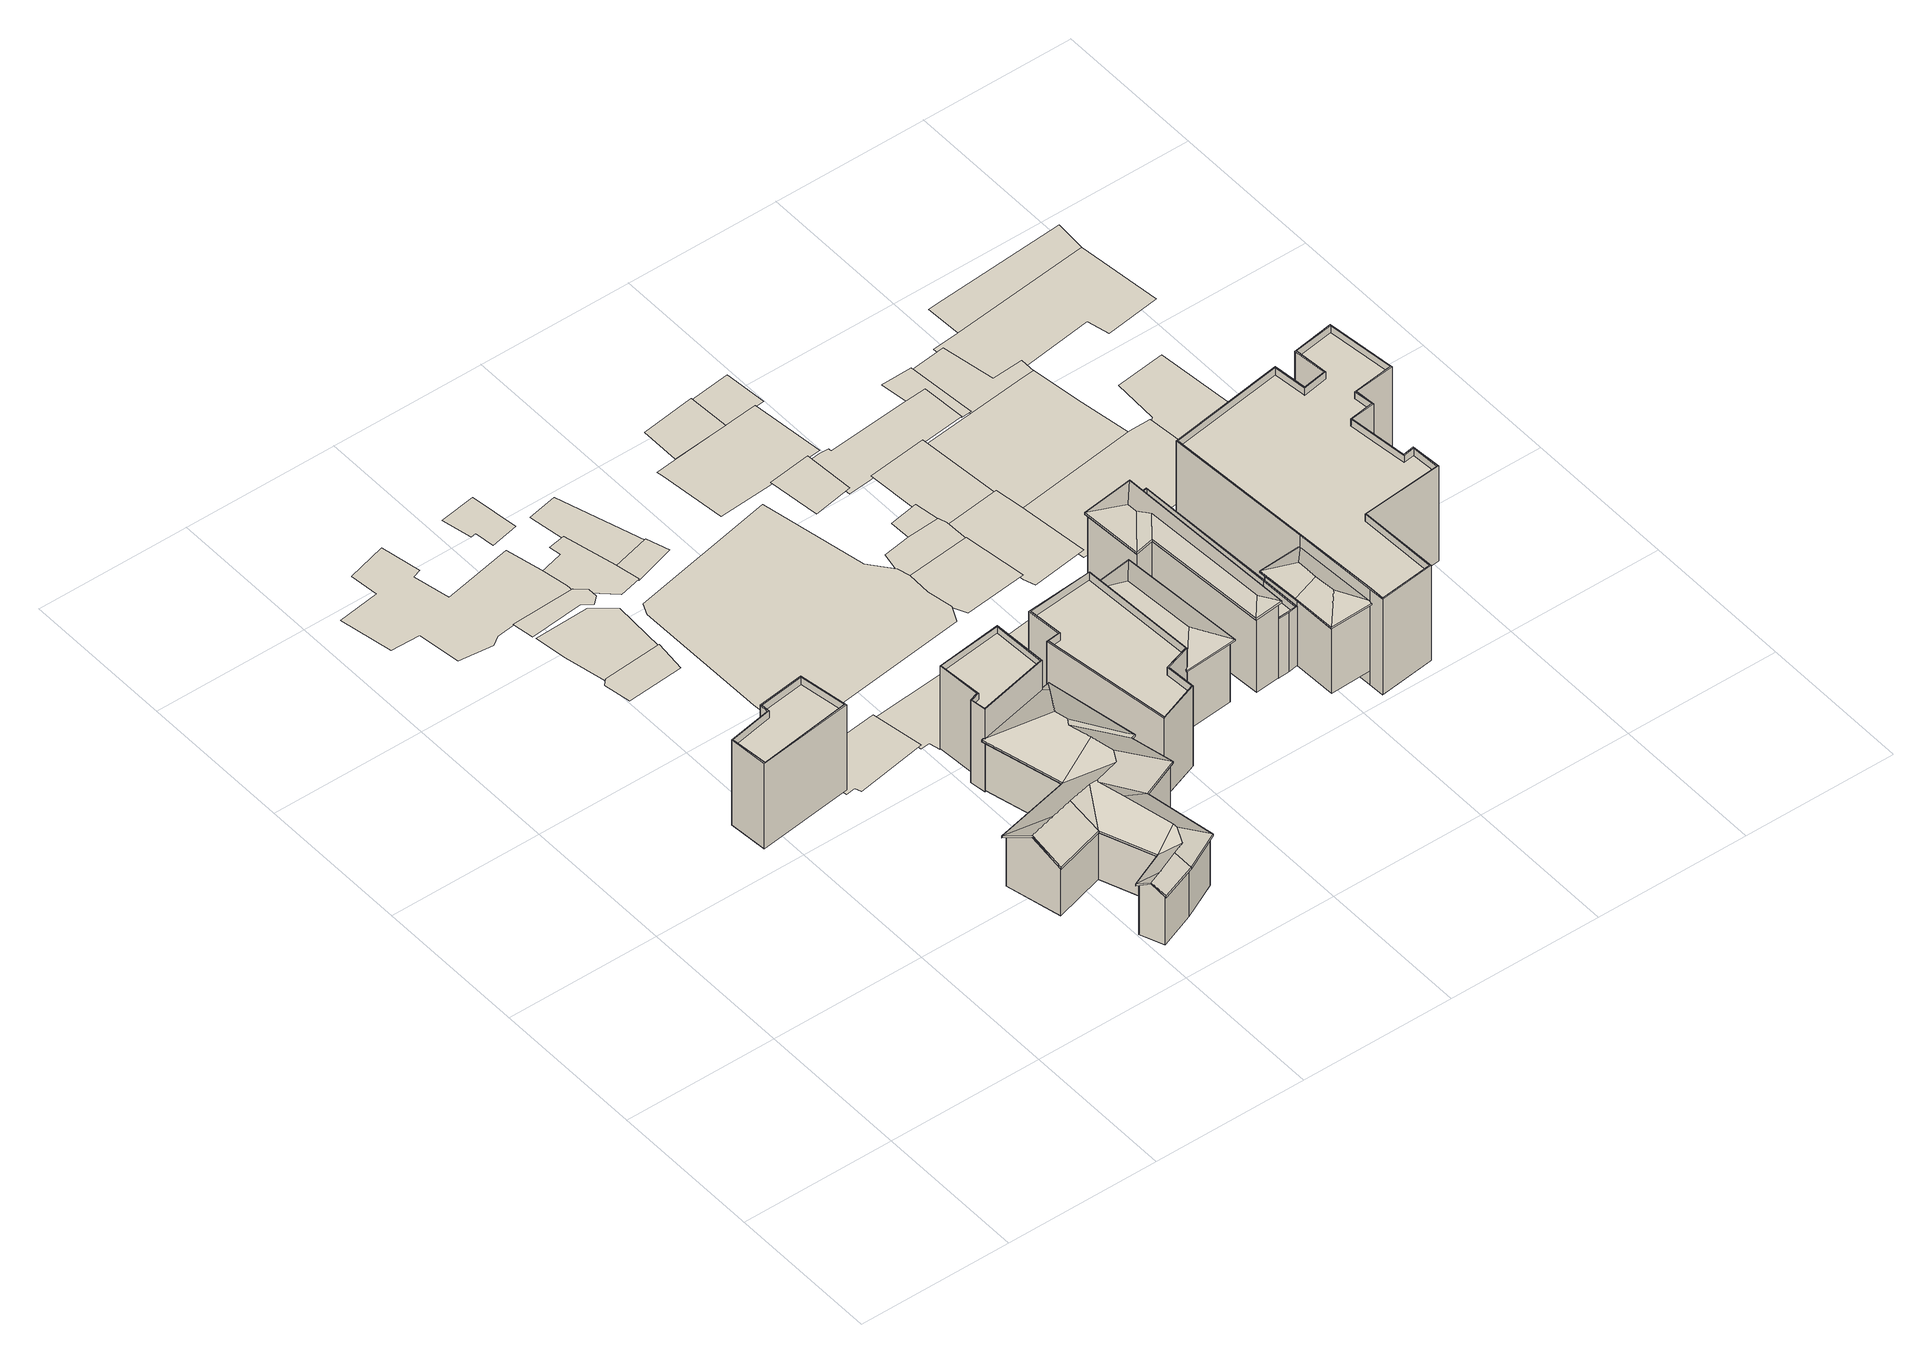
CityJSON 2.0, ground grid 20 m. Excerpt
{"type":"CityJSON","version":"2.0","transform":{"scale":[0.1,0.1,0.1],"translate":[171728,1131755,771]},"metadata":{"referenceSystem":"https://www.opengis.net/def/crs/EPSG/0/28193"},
"CityObjects":{
"building1":{"type":"Building","attributes":{"height":{"value":"10.257","sources":[{"name":"inferred","type":"automatic","notes":"inferred from the number of floors and default height of a single floor"}]},"numberOfFloors":{"value":3,"sources":[{"name":"Amiran Atlas, sheet 12, map 4.3","type":"Secondary cartographic source"}],"paradata":{"author":"Beatrice Vaienti","date":"29-05-2023","comments":"In the atlas the value is \"1-3\", we have chosen a random value between 1 and 3 assigning a higher probability to 1 and 2 floors, respectively p=[0.35,0.35,0.3] for 1, 2, 3 floors","version":0}},"roof":{"type":{"value":"flat","paradata":{"author":"Beatrice Vaienti","date":"29-05-2023","version":0}},"parameters":{"baseFloorThickness":{"value":"0.328"},"railingHeight":{"value":"0.963"},"railingWidth":{"value":"0.132"}}},"floorHeight":{"value":"3.419","sources":[{"name":"random","type":"automatic","notes":"Random value picked in the default range: [2.8, 3.5]"}]},"updatedGeometry":true,"terrainDifference":{"value":"0.9642332483145875"}},"geometry":[{"type":"MultiSurface","lod":"2","boundaries":[[[0,1,2,3]],[[4,5,1,0]],[[6,7,3,2]],[[5,8,9,6,2,1]],[[10,8,5,4]],[[9,11,7,6]],[[8,10,11,9]],[[0,3,7,11,10,4],[12,13,14,15,16,17]],[[17,18,19,16]],[[19,20,15,16]],[[20,21,14,15]],[[21,22,13,14]],[[13,22,23,12]],[[18,17,12,23]],[[23,22,21,20,19,18]]]}]},
"building2":{"type":"Building","attributes":{"numberOfFloors":{"value":1,"sources":[{"name":"Amiran Atlas, sheet 12, map 4.3","type":"Secondary cartographic source"}],"paradata":{"author":"Beatrice Vaienti","date":"29-05-2023","comments":"In the atlas the value is \"1-3\", we have chosen a random value between 1 and 3 assigning a higher probability to 1 and 2 floors, respectively p=[0.35,0.35,0.3] for 1, 2, 3 floors","version":0}},"roof":{"type":{"value":"domed","paradata":{"author":"Beatrice Vaienti","date":"29-05-2023","version":0}}},"updatedGeometry":true,"terrainDifference":{"value":"1.258673470831127"}},"geometry":[{"type":"MultiSurface","lod":"0","boundaries":[[[24,25,26,27,28,29,30,31,32,33,34,35,36,37,38,39,40]]]}]},
"building3":{"type":"Building","attributes":{"numberOfFloors":{"value":1,"sources":[{"name":"Amiran Atlas, sheet 12, map 4.3","type":"Secondary cartographic source"}],"paradata":{"author":"Beatrice Vaienti","date":"29-05-2023","comments":"In the atlas the value is \"1-3\", we have chosen a random value between 1 and 3 assigning a higher probability to 1 and 2 floors, respectively p=[0.35,0.35,0.3] for 1, 2, 3 floors","version":0}},"roof":{"type":{"value":"flat","paradata":{"author":"Beatrice Vaienti","date":"29-05-2023","version":0}}},"updatedGeometry":true,"terrainDifference":{"value":"0.6274062937833369"}},"geometry":[{"type":"MultiSurface","lod":"0","boundaries":[[[41,42,43,44,45]]]}]},
"building4":{"type":"Building","attributes":{"numberOfFloors":{"value":3,"sources":[{"name":"Amiran Atlas, sheet 12, map 4.3","type":"Secondary cartographic source"}],"paradata":{"author":"Beatrice Vaienti","date":"29-05-2023","comments":"In the atlas the value is \"1-3\", we have chosen a random value between 1 and 3 assigning a higher probability to 1 and 2 floors, respectively p=[0.35,0.35,0.3] for 1, 2, 3 floors","version":0}},"roof":{"type":{"value":"flat","paradata":{"author":"Beatrice Vaienti","date":"29-05-2023","version":0}}},"updatedGeometry":true,"terrainDifference":{"value":"0.768717443268164"}},"geometry":[{"type":"MultiSurface","lod":"0","boundaries":[[[46,47,48,49,50,51]]]}]},
"building5":{"type":"Building","attributes":{"numberOfFloors":{"value":3,"sources":[{"name":"Amiran Atlas, sheet 12, map 4.3","type":"Secondary cartographic source"}],"paradata":{"author":"Beatrice Vaienti","date":"29-05-2023","comments":"In the atlas the value is \"1-3\", we have chosen a random value between 1 and 3 assigning a higher probability to 1 and 2 floors, respectively p=[0.35,0.35,0.3] for 1, 2, 3 floors","version":0}},"roof":{"type":{"value":"hip","paradata":{"author":"Beatrice Vaienti","date":"29-05-2023","comments":"In the Atlas the value is reported is 'gabled (tiles)', however it is not clear whether it refers to a hip or a gable roof. Therefore we assigned a random value between the two.","version":0}}},"updatedGeometry":true,"terrainDifference":{"value":"0.8598210283381632"}},"geometry":[{"type":"MultiSurface","lod":"0","boundaries":[[[52,53,54,55,56,57]]]}]},
"building6":{"type":"Building","attributes":{"numberOfFloors":{"value":3,"sources":[{"name":"Amiran Atlas, sheet 12, map 4.3","type":"Secondary cartographic source"}],"paradata":{"author":"Beatrice Vaienti","date":"29-05-2023","comments":"In the atlas the value is \"1-3\", we have chosen a random value between 1 and 3 assigning a higher probability to 1 and 2 floors, respectively p=[0.35,0.35,0.3] for 1, 2, 3 floors","version":0}},"roof":{"type":{"value":"domed","paradata":{"author":"Beatrice Vaienti","date":"29-05-2023","version":0}}},"updatedGeometry":true,"terrainDifference":{"value":"0.6006998080048943"}},"geometry":[{"type":"MultiSurface","lod":"0","boundaries":[[[58,59,60,61,62,63,64]]]}]},
"building7":{"type":"Building","attributes":{"height":{"value":"5.768","sources":[{"name":"inferred","type":"automatic","notes":"inferred from the number of floors and default height of a single floor"}]},"numberOfFloors":{"value":2,"sources":[{"name":"Amiran Atlas, sheet 12, map 4.3","type":"Secondary cartographic source"}],"paradata":{"author":"Beatrice Vaienti","date":"29-05-2023","comments":"In the atlas the value is \"1-3\", we have chosen a random value between 1 and 3 assigning a higher probability to 1 and 2 floors, respectively p=[0.35,0.35,0.3] for 1, 2, 3 floors","version":0}},"roof":{"type":{"value":"gable","paradata":{"author":"Beatrice Vaienti","date":"29-05-2023","comments":"In the Atlas the value is reported is 'gabled (tiles)', however it is not clear whether it refers to a hip or a gable roof. Therefore we assigned a random value between the two.","version":0}},"parameters":{"slope":{"value":"0.597"},"upperFloorThickness":{"value":"0.243"},"eavesOverhang":{"value":"0.277"}}},"floorHeight":{"value":"2.884","sources":[{"name":"random","type":"automatic","notes":"Random value picked in the default range: [2.8, 3.5]"}]},"updatedGeometry":true,"terrainDifference":{"value":"1.6123948135031387"}},"geometry":[{"type":"MultiSurface","lod":"2","boundaries":[[[65,66,67,68]],[[68,67,69,70]],[[71,72,66,65]],[[70,73,74,75,76,77,78,79,80,81,82,83,84,71,65,68]],[[85,67,66,86]],[[70,69,87,88,73]],[[69,67,85,89]],[[84,90,72,71]],[[72,91,86,66]],[[83,92,93,90,84]],[[82,94,92,83]],[[81,95,96,94,82]],[[80,97,95,81]],[[79,98,99,97,80]],[[78,100,101,98,79]],[[77,102,103,100,78]],[[76,104,102,77]],[[75,105,106,104,76]],[[74,107,105,75]],[[73,88,107,74]],[[86,108,109,85]],[[87,89,110,88]],[[87,69,89]],[[85,109,111,89]],[[72,90,93,112,113,91]],[[91,114,108,86]],[[92,94,115,116]],[[94,96,117,115]],[[95,117,96]],[[95,97,118,117]],[[99,98,101,119,120,121]],[[101,100,119]],[[100,103,122,119]],[[102,122,103]],[[104,123,122,102]],[[124,106,105,107,125,126]],[[88,110,125,107]],[[108,127,128,129,109]],[[89,111,130,110]],[[131,111,109,129,132,133]],[[113,134,114,91]],[[93,92,116,112]],[[112,116,135,136,134,113]],[[137,127,108,114,138]],[[115,139,135,116]],[[117,140,139,115]],[[99,121,118,97]],[[118,141,140,117]],[[121,118,141,142,143,120]],[[119,144,143,120]],[[122,145,144,119]],[[124,123,104,106]],[[123,146,145,122]],[[125,147,148,126]],[[124,126,148,149,146,123]],[[110,130,147,125]],[[129,128,140,132]],[[139,140,128,127,137,150]],[[151,152,130,111,153]],[[132,140,141,154,155,156,133]],[[156,144,145,151,153,131,133]],[[153,111,131]],[[134,136,157,150,137,138,114]],[[136,135,157]],[[135,139,150,157]],[[141,142,154]],[[142,143,144,155,154]],[[158,159,145,146,160]],[[147,158,160,149,148]],[[160,146,149]],[[152,159,158,147,130]],[[152,151,145,159]],[[155,144,156]]]}]},
"building8":{"type":"Building","attributes":{"numberOfFloors":{"value":2,"sources":[{"name":"Amiran Atlas, sheet 12, map 4.3","type":"Secondary cartographic source"}],"paradata":{"author":"Beatrice Vaienti","date":"29-05-2023","comments":"In the atlas the value is \"1-3\", we have chosen a random value between 1 and 3 assigning a higher probability to 1 and 2 floors, respectively p=[0.35,0.35,0.3] for 1, 2, 3 floors","version":0}},"roof":{"type":{"value":"flat","paradata":{"author":"Beatrice Vaienti","date":"29-05-2023","version":0}}},"updatedGeometry":true,"terrainDifference":{"value":"0.4399063799388241"}},"geometry":[{"type":"MultiSurface","lod":"0","boundaries":[[[161,162,163,164,165,166]]]}]},
"building9":{"type":"Building","attributes":{"numberOfFloors":{"value":3,"sources":[{"name":"Amiran Atlas, sheet 12, map 4.3","type":"Secondary cartographic source"}],"paradata":{"author":"Beatrice Vaienti","date":"29-05-2023","comments":"In the atlas the value is \"1-3\", we have chosen a random value between 1 and 3 assigning a higher probability to 1 and 2 floors, respectively p=[0.35,0.35,0.3] for 1, 2, 3 floors","version":0}},"roof":{"type":{"value":"domed","paradata":{"author":"Beatrice Vaienti","date":"29-05-2023","version":0}}},"updatedGeometry":true,"terrainDifference":{"value":"0.5476167533941334"}},"geometry":[{"type":"MultiSurface","lod":"0","boundaries":[[[167,168,169,170,171,172,173,174,175,176]]]}]},
"building10":{"type":"Building","attributes":{"height":{"value":"9.906","sources":[{"name":"inferred","type":"automatic","notes":"inferred from the number of floors and default height of a single floor"}]},"numberOfFloors":{"value":3,"sources":[{"name":"Amiran Atlas, sheet 12, map 4.3","type":"Secondary cartographic source"}],"paradata":{"author":"Beatrice Vaienti","date":"29-05-2023","comments":"In the atlas the value is \"1-3\", we have chosen a random value between 1 and 3 assigning a higher probability to 1 and 2 floors, respectively p=[0.35,0.35,0.3] for 1, 2, 3 floors","version":0}},"roof":{"type":{"value":"flat","paradata":{"author":"Beatrice Vaienti","date":"29-05-2023","version":0}},"parameters":{"baseFloorThickness":{"value":"0.344"},"railingHeight":{"value":"0.917"},"railingWidth":{"value":"0.13"}}},"floorHeight":{"value":"3.302","sources":[{"name":"random","type":"automatic","notes":"Random value picked in the default range: [2.8, 3.5]"}]},"updatedGeometry":true,"terrainDifference":{"value":"0.8722155158844543"}},"geometry":[{"type":"MultiSurface","lod":"2","boundaries":[[[177,178,179,180]],[[181,182,178,177]],[[183,184,180,179]],[[182,185,186,183,179,178]],[[187,185,182,181]],[[186,188,184,183]],[[185,187,188,186]],[[177,180,184,188,187,181],[189,190,191,192,193,194]],[[195,193,194,196]],[[197,192,193,195]],[[197,198,191,192]],[[198,199,190,191]],[[200,189,190,199]],[[196,194,189,200]],[[200,199,198,197,195,196]]]}]},
"building11":{"type":"Building","attributes":{"numberOfFloors":{"value":2,"sources":[{"name":"Amiran Atlas, sheet 12, map 4.3","type":"Secondary cartographic source"}],"paradata":{"author":"Beatrice Vaienti","date":"29-05-2023","comments":"In the atlas the value is \"1-3\", we have chosen a random value between 1 and 3 assigning a higher probability to 1 and 2 floors, respectively p=[0.35,0.35,0.3] for 1, 2, 3 floors","version":0}},"roof":{"type":{"value":"flat","paradata":{"author":"Beatrice Vaienti","date":"29-05-2023","version":0}}},"updatedGeometry":true,"terrainDifference":{"value":"0.810951562890783"}},"geometry":[{"type":"MultiSurface","lod":"0","boundaries":[[[201,202,203,204,205,206]]]}]},
"building12":{"type":"Building","attributes":{"numberOfFloors":{"value":2,"sources":[{"name":"Amiran Atlas, sheet 12, map 4.3","type":"Secondary cartographic source"}],"paradata":{"author":"Beatrice Vaienti","date":"29-05-2023","comments":"In the atlas the value is \"1-3\", we have chosen a random value between 1 and 3 assigning a higher probability to 1 and 2 floors, respectively p=[0.35,0.35,0.3] for 1, 2, 3 floors","version":0}},"roof":{"type":{"value":"hip","paradata":{"author":"Beatrice Vaienti","date":"29-05-2023","comments":"In the Atlas the value is reported is 'gabled (tiles)', however it is not clear whether it refers to a hip or a gable roof. Therefore we assigned a random value between the two.","version":0}}},"updatedGeometry":true,"terrainDifference":{"value":"0.4382735993338283"}},"geometry":[{"type":"MultiSurface","lod":"0","boundaries":[[[207,208,209,210]]]}]},
"building13":{"type":"Building","attributes":{"numberOfFloors":{"value":2,"sources":[{"name":"Amiran Atlas, sheet 12, map 4.3","type":"Secondary cartographic source"}],"paradata":{"author":"Beatrice Vaienti","date":"29-05-2023","comments":"In the atlas the value is \"1-3\", we have chosen a random value between 1 and 3 assigning a higher probability to 1 and 2 floors, respectively p=[0.35,0.35,0.3] for 1, 2, 3 floors","version":0}},"roof":{"type":{"value":"domed","paradata":{"author":"Beatrice Vaienti","date":"29-05-2023","version":0}}},"updatedGeometry":true,"terrainDifference":{"value":"0.5795923587952275"}},"geometry":[{"type":"MultiSurface","lod":"0","boundaries":[[[211,212,213,214,215]]]}]},
"building14":{"type":"Building","attributes":{"numberOfFloors":{"value":6,"sources":[{"name":"Amiran Atlas, sheet 12, map 4.3","type":"Secondary cartographic source"}],"paradata":{"author":"Beatrice Vaienti","date":"29-05-2023","comments":"In the atlas the value is \"4+\", we have chosen a random value between 4 and 6 assigning the same probability to the three values","version":0}},"roof":{"type":{"value":"hip","paradata":{"author":"Beatrice Vaienti","date":"29-05-2023","comments":"In the Atlas the value is reported is 'gabled (tiles)', however it is not clear whether it refers to a hip or a gable roof. Therefore we assigned a random value between the two.","version":0}}},"updatedGeometry":true,"terrainDifference":{"value":"2.270537683789968"}},"geometry":[{"type":"MultiSurface","lod":"0","boundaries":[[[216,217,218,219,220,221,222,223,224,225,226]]]}]},
"building15":{"type":"Building","attributes":{"height":{"value":"9.36","sources":[{"name":"inferred","type":"automatic","notes":"inferred from the number of floors and default height of a single floor"}]},"numberOfFloors":{"value":3,"sources":[{"name":"Amiran Atlas, sheet 12, map 4.3","type":"Secondary cartographic source"}],"paradata":{"author":"Beatrice Vaienti","date":"29-05-2023","comments":"In the atlas the value is \"1-3\", we have chosen a random value between 1 and 3 assigning a higher probability to 1 and 2 floors, respectively p=[0.35,0.35,0.3] for 1, 2, 3 floors","version":0}},"roof":{"type":{"value":"flat","paradata":{"author":"Beatrice Vaienti","date":"29-05-2023","version":0}},"parameters":{"baseFloorThickness":{"value":"0.296"},"railingHeight":{"value":"1.02"},"railingWidth":{"value":"0.129"}}},"floorHeight":{"value":"3.12","sources":[{"name":"random","type":"automatic","notes":"Random value picked in the default range: [2.8, 3.5]"}]},"updatedGeometry":true,"terrainDifference":{"value":"1.0499850827504416"}},"geometry":[{"type":"MultiSurface","lod":"2","boundaries":[[[227,228,229,230]],[[231,232,228,227]],[[233,234,230,229]],[[232,235,236,237,238,233,229,228]],[[239,235,232,231]],[[238,240,234,233]],[[237,241,240,238]],[[236,242,241,237]],[[235,239,242,236]],[[227,230,234,240,241,242,239,231],[243,244,245,246,247,248,249,250]],[[250,251,252,249]],[[252,253,248,249]],[[254,247,248,253]],[[254,255,246,247]],[[256,245,246,255]],[[245,256,257,244]],[[244,257,258,243]],[[251,250,243,258]],[[258,257,256,255,254,253,252,251]]]}]},
"building16":{"type":"Building","attributes":{"numberOfFloors":{"value":1,"sources":[{"name":"Amiran Atlas, sheet 12, map 4.3","type":"Secondary cartographic source"}],"paradata":{"author":"Beatrice Vaienti","date":"29-05-2023","comments":"In the atlas the value is \"1-3\", we have chosen a random value between 1 and 3 assigning a higher probability to 1 and 2 floors, respectively p=[0.35,0.35,0.3] for 1, 2, 3 floors","version":0}},"roof":{"type":{"value":"flat","paradata":{"author":"Beatrice Vaienti","date":"29-05-2023","version":0}}},"updatedGeometry":true,"terrainDifference":{"value":"1.557981812005164"}},"geometry":[{"type":"MultiSurface","lod":"0","boundaries":[[[259,260,261,262,263,264,265,266]]]}]},
"building17":{"type":"Building","attributes":{"height":{"value":"8.484","sources":[{"name":"inferred","type":"automatic","notes":"inferred from the number of floors and default height of a single floor"}]},"numberOfFloors":{"value":3,"sources":[{"name":"Amiran Atlas, sheet 12, map 4.3","type":"Secondary cartographic source"}],"paradata":{"author":"Beatrice Vaienti","date":"29-05-2023","comments":"In the atlas the value is \"1-3\", we have chosen a random value between 1 and 3 assigning a higher probability to 1 and 2 floors, respectively p=[0.35,0.35,0.3] for 1, 2, 3 floors","version":0}},"roof":{"type":{"value":"hip","paradata":{"author":"Beatrice Vaienti","date":"29-05-2023","comments":"In the Atlas the value is reported is 'gabled (tiles)', however it is not clear whether it refers to a hip or a gable roof. Therefore we assigned a random value between the two.","version":0}},"parameters":{"slope":{"value":"0.49"},"upperFloorThickness":{"value":"0.209"},"eavesOverhang":{"value":"0.334"}}},"floorHeight":{"value":"2.828","sources":[{"name":"random","type":"automatic","notes":"Random value picked in the default range: [2.8, 3.5]"}]},"updatedGeometry":true,"terrainDifference":{"value":"0.6917703997192439"}},"geometry":[{"type":"MultiSurface","lod":"2","boundaries":[[[267,268,269,270]],[[270,269,271,272]],[[273,274,268,267]],[[272,273,267,270]],[[269,268,275,276]],[[272,271,274,273]],[[271,269,276,277]],[[274,278,275,268]],[[275,279,280,276]],[[271,277,278,274]],[[276,280,281,277]],[[278,282,279,275]],[[280,279,283,284]],[[277,281,282,278]],[[280,284,281]],[[279,282,283]],[[283,282,281,284]]]}]},
"building18":{"type":"Building","attributes":{"numberOfFloors":{"value":2,"sources":[{"name":"Amiran Atlas, sheet 12, map 4.3","type":"Secondary cartographic source"}],"paradata":{"author":"Beatrice Vaienti","date":"29-05-2023","comments":"In the atlas the value is \"1-3\", we have chosen a random value between 1 and 3 assigning a higher probability to 1 and 2 floors, respectively p=[0.35,0.35,0.3] for 1, 2, 3 floors","version":0}},"roof":{"type":{"value":"flat","paradata":{"author":"Beatrice Vaienti","date":"29-05-2023","version":0}}},"updatedGeometry":true,"terrainDifference":{"value":"0.7653556222922635"}},"geometry":[{"type":"MultiSurface","lod":"0","boundaries":[[[285,286,287,288,289,290]]]}]},
"building19":{"type":"Building","attributes":{"numberOfFloors":{"value":3,"sources":[{"name":"Amiran Atlas, sheet 12, map 4.3","type":"Secondary cartographic source"}],"paradata":{"author":"Beatrice Vaienti","date":"29-05-2023","comments":"In the atlas the value is \"1-3\", we have chosen a random value between 1 and 3 assigning a higher probability to 1 and 2 floors, respectively p=[0.35,0.35,0.3] for 1, 2, 3 floors","version":0}},"roof":{"type":{"value":"flat","paradata":{"author":"Beatrice Vaienti","date":"29-05-2023","version":0}}},"updatedGeometry":true,"terrainDifference":{"value":"0.6557870613255072"}},"geometry":[{"type":"MultiSurface","lod":"0","boundaries":[[[291,292,293,294,295,296,297]]]}]},
"building20":{"type":"Building","attributes":{"numberOfFloors":{"value":3,"sources":[{"name":"Amiran Atlas, sheet 12, map 4.3","type":"Secondary cartographic source"}],"paradata":{"author":"Beatrice Vaienti","date":"29-05-2023","comments":"In the atlas the value is \"1-3\", we have chosen a random value between 1 and 3 assigning a higher probability to 1 and 2 floors, respectively p=[0.35,0.35,0.3] for 1, 2, 3 floors","version":0}},"roof":{"type":{"value":"hip","paradata":{"author":"Beatrice Vaienti","date":"29-05-2023","comments":"In the Atlas the value is reported is 'gabled (tiles)', however it is not clear whether it refers to a hip or a gable roof. Therefore we assigned a random value between the two.","version":0}}},"updatedGeometry":true,"terrainDifference":{"value":"1.1909211517573568"}},"geometry":[{"type":"MultiSurface","lod":"0","boundaries":[[[298,299,300,301,302,303,304,305]]]}]},
"building21":{"type":"Building","attributes":{"numberOfFloors":{"value":3,"sources":[{"name":"Amiran Atlas, sheet 12, map 4.3","type":"Secondary cartographic source"}],"paradata":{"author":"Beatrice Vaienti","date":"29-05-2023","comments":"In the atlas the value is \"1-3\", we have chosen a random value between 1 and 3 assigning a higher probability to 1 and 2 floors, respectively p=[0.35,0.35,0.3] for 1, 2, 3 floors","version":0}},"roof":{"type":{"value":"flat","paradata":{"author":"Beatrice Vaienti","date":"29-05-2023","version":0}}},"updatedGeometry":true,"terrainDifference":{"value":"0.6459863411851693"}},"geometry":[{"type":"MultiSurface","lod":"0","boundaries":[[[306,307,308,309]]]}]},
"building22":{"type":"Building","attributes":{"numberOfFloors":{"value":3,"sources":[{"name":"Amiran Atlas, sheet 12, map 4.3","type":"Secondary cartographic source"}],"paradata":{"author":"Beatrice Vaienti","date":"29-05-2023","comments":"In the atlas the value is \"1-3\", we have chosen a random value between 1 and 3 assigning a higher probability to 1 and 2 floors, respectively p=[0.35,0.35,0.3] for 1, 2, 3 floors","version":0}},"roof":{"type":{"value":"flat","paradata":{"author":"Beatrice Vaienti","date":"29-05-2023","version":0}}},"updatedGeometry":true,"terrainDifference":{"value":"0.5693197625854518"}},"geometry":[{"type":"MultiSurface","lod":"0","boundaries":[[[310,311,312,313]]]}]},
"building23":{"type":"Building","attributes":{"numberOfFloors":{"value":1,"sources":[{"name":"Amiran Atlas, sheet 12, map 4.3","type":"Secondary cartographic source"}],"paradata":{"author":"Beatrice Vaienti","date":"29-05-2023","comments":"In the atlas the value is \"1-3\", we have chosen a random value between 1 and 3 assigning a higher probability to 1 and 2 floors, respectively p=[0.35,0.35,0.3] for 1, 2, 3 floors","version":0}},"roof":{"type":{"value":"flat","paradata":{"author":"Beatrice Vaienti","date":"29-05-2023","version":0}}},"updatedGeometry":true,"terrainDifference":{"value":"0.34190419417887463"}},"geometry":[{"type":"MultiSurface","lod":"0","boundaries":[[[314,315,316,317]]]}]},
"building24":{"type":"Building","attributes":{"height":{"value":"10.32","sources":[{"name":"inferred","type":"automatic","notes":"inferred from the number of floors and default height of a single floor"}]},"numberOfFloors":{"value":3,"sources":[{"name":"Amiran Atlas, sheet 12, map 4.3","type":"Secondary cartographic source"}],"paradata":{"author":"Beatrice Vaienti","date":"29-05-2023","comments":"In the atlas the value is \"1-3\", we have chosen a random value between 1 and 3 assigning a higher probability to 1 and 2 floors, respectively p=[0.35,0.35,0.3] for 1, 2, 3 floors","version":0}},"roof":{"type":{"value":"hip","paradata":{"author":"Beatrice Vaienti","date":"29-05-2023","comments":"In the Atlas the value is reported is 'gabled (tiles)', however it is not clear whether it refers to a hip or a gable roof. Therefore we assigned a random value between the two.","version":0}},"parameters":{"slope":{"value":"0.377"},"upperFloorThickness":{"value":"0.277"},"eavesOverhang":{"value":"0.267"}}},"floorHeight":{"value":"3.44","sources":[{"name":"random","type":"automatic","notes":"Random value picked in the default range: [2.8, 3.5]"}]},"updatedGeometry":true,"terrainDifference":{"value":"0.7211986708840122"}},"geometry":[{"type":"MultiSurface","lod":"2","boundaries":[[[318,319,320,321]],[[321,320,322,323]],[[324,325,319,318]],[[323,326,327,324,318,321]],[[320,319,328,329]],[[323,322,330,326]],[[322,320,329,331]],[[327,332,325,324]],[[319,325,333,328]],[[326,330,332,327]],[[328,334,335,329]],[[322,331,336,330]],[[329,335,337,331]],[[332,338,333,325]],[[333,339,334,328]],[[332,330,336,338]],[[340,341,335,334,342,343]],[[331,337,344,336]],[[335,341,337]],[[338,345,339,333]],[[339,342,334]],[[336,344,345,338]],[[340,344,337,341]],[[343,342,339,345,346]],[[346,345,344,340,343]]]}]},
"building25":{"type":"Building","attributes":{"numberOfFloors":{"value":3,"sources":[{"name":"Amiran Atlas, sheet 12, map 4.3","type":"Secondary cartographic source"}],"paradata":{"author":"Beatrice Vaienti","date":"29-05-2023","comments":"In the atlas the value is \"1-3\", we have chosen a random value between 1 and 3 assigning a higher probability to 1 and 2 floors, respectively p=[0.35,0.35,0.3] for 1, 2, 3 floors","version":0}},"roof":{"type":{"value":"flat","paradata":{"author":"Beatrice Vaienti","date":"29-05-2023","version":0}}},"updatedGeometry":true,"terrainDifference":{"value":"0.8640084675963735"}},"geometry":[{"type":"MultiSurface","lod":"0","boundaries":[[[347,348,349,350,351,352,353]]]}]},
"building26":{"type":"Building","attributes":{"numberOfFloors":{"value":2,"sources":[{"name":"Amiran Atlas, sheet 12, map 4.3","type":"Secondary cartographic source"}],"paradata":{"author":"Beatrice Vaienti","date":"29-05-2023","comments":"In the atlas the value is \"1-3\", we have chosen a random value between 1 and 3 assigning a higher probability to 1 and 2 floors, respectively p=[0.35,0.35,0.3] for 1, 2, 3 floors","version":0}},"roof":{"type":{"value":"flat","paradata":{"author":"Beatrice Vaienti","date":"29-05-2023","version":0}}},"updatedGeometry":true,"terrainDifference":{"value":"0.5311394700467353"}},"geometry":[{"type":"MultiSurface","lod":"0","boundaries":[[[354,355,356,357,358]]]}]},
"building27":{"type":"Building","attributes":{"numberOfFloors":{"value":2,"sources":[{"name":"Amiran Atlas, sheet 12, map 4.3","type":"Secondary cartographic source"}],"paradata":{"author":"Beatrice Vaienti","date":"29-05-2023","comments":"In the atlas the value is \"1-3\", we have chosen a random value between 1 and 3 assigning a higher probability to 1 and 2 floors, respectively p=[0.35,0.35,0.3] for 1, 2, 3 floors","version":0}},"roof":{"type":{"value":"flat","paradata":{"author":"Beatrice Vaienti","date":"29-05-2023","version":0}}},"updatedGeometry":true,"terrainDifference":{"value":"0.8393098443163326"}},"geometry":[{"type":"MultiSurface","lod":"0","boundaries":[[[359,360,361,362,363,364]]]}]},
"building28":{"type":"Building","attributes":{"height":{"value":"6.764","sources":[{"name":"inferred","type":"automatic","notes":"inferred from the number of floors and default height of a single floor"}]},"numberOfFloors":{"value":2,"sources":[{"name":"Amiran Atlas, sheet 12, map 4.3","type":"Secondary cartographic source"}],"paradata":{"author":"Beatrice Vaienti","date":"29-05-2023","comments":"In the atlas the value is \"1-3\", we have chosen a random value between 1 and 3 assigning a higher probability to 1 and 2 floors, respectively p=[0.35,0.35,0.3] for 1, 2, 3 floors","version":0}},"roof":{"type":{"value":"flat","paradata":{"author":"INFERRED","date":"05-06-2023","comments":"Random Forest Classifier","version":0}},"parameters":{"baseFloorThickness":{"value":"0.349"},"railingHeight":{"value":"0.93"},"railingWidth":{"value":"0.16"}}},"floorHeight":{"value":"3.382","sources":[{"name":"random","type":"automatic","notes":"Random value picked in the default range: [2.8, 3.5]"}]},"updatedGeometry":true,"terrainDifference":{"value":"0.6657682129832684"}},"geometry":[{"type":"MultiSurface","lod":"2","boundaries":[[[365,366,367,368]],[[369,370,366,365]],[[371,372,368,367]],[[370,373,374,371,367,366]],[[375,373,370,369]],[[374,376,372,371]],[[373,375,376,374]],[[365,368,372,376,375,369],[377,378,379,380,381,382]],[[382,383,384,381]],[[384,385,380,381]],[[385,386,379,380]],[[386,387,378,379]],[[388,377,378,387]],[[383,382,377,388]],[[388,387,386,385,384,383]]]}]},
"building29":{"type":"Building","attributes":{"height":{"value":"9.495000000000001","sources":[{"name":"inferred","type":"automatic","notes":"inferred from the number of floors and default height of a single floor"}]},"numberOfFloors":{"value":3,"sources":[{"name":"Amiran Atlas, sheet 12, map 4.3","type":"Secondary cartographic source"}],"paradata":{"author":"Beatrice Vaienti","date":"29-05-2023","comments":"In the atlas the value is \"1-3\", we have chosen a random value between 1 and 3 assigning a higher probability to 1 and 2 floors, respectively p=[0.35,0.35,0.3] for 1, 2, 3 floors","version":0}},"roof":{"type":{"value":"hip","paradata":{"author":"Beatrice Vaienti","date":"29-05-2023","comments":"In the Atlas the value is reported is 'gabled (tiles)', however it is not clear whether it refers to a hip or a gable roof. Therefore we assigned a random value between the two.","version":0}},"parameters":{"slope":{"value":"0.473"},"upperFloorThickness":{"value":"0.284"},"eavesOverhang":{"value":"0.335"}}},"floorHeight":{"value":"3.165","sources":[{"name":"random","type":"automatic","notes":"Random value picked in the default range: [2.8, 3.5]"}]},"updatedGeometry":true,"terrainDifference":{"value":"0.5408646697022487"}},"geometry":[{"type":"MultiSurface","lod":"2","boundaries":[[[389,390,391,374]],[[374,391,392,373]],[[393,394,390,389]],[[373,395,393,389,374]],[[391,390,396,397]],[[373,392,398,395]],[[392,391,397,399]],[[395,398,394,393]],[[390,394,396]],[[396,394,398,399,397]],[[392,399,398]],[[399,397,400,401]],[[399,402,403,396,397]],[[400,404,405,401]],[[399,401,402]],[[397,396,406,400]],[[396,403,406]],[[402,407,408,403]],[[401,405,407,402]],[[406,409,404,400]],[[405,404,410,411]],[[403,408,409,406]],[[410,412,408,407,411]],[[407,405,411]],[[404,409,412,410]],[[409,408,412]]]}]},
"building30":{"type":"Building","attributes":{"numberOfFloors":{"value":3,"sources":[{"name":"Amiran Atlas, sheet 12, map 4.3","type":"Secondary cartographic source"}],"paradata":{"author":"Beatrice Vaienti","date":"29-05-2023","comments":"In the atlas the value is \"1-3\", we have chosen a random value between 1 and 3 assigning a higher probability to 1 and 2 floors, respectively p=[0.35,0.35,0.3] for 1, 2, 3 floors","version":0}},"roof":{"type":{"value":"gable","paradata":{"author":"Beatrice Vaienti","date":"29-05-2023","comments":"In the Atlas the value is reported is 'gabled (tiles)', however it is not clear whether it refers to a hip or a gable roof. Therefore we assigned a random value between the two.","version":0}}},"updatedGeometry":true,"terrainDifference":{"value":"1.2304186716024996"}},"geometry":[{"type":"MultiSurface","lod":"0","boundaries":[[[413,414,415,416,417,418,419,420,421,422]]]}]},
"building31":{"type":"Building","attributes":{"numberOfFloors":{"value":1,"sources":[{"name":"Amiran Atlas, sheet 12, map 4.3","type":"Secondary cartographic source"}],"paradata":{"author":"Beatrice Vaienti","date":"29-05-2023","comments":"In the atlas the value is \"1-3\", we have chosen a random value between 1 and 3 assigning a higher probability to 1 and 2 floors, respectively p=[0.35,0.35,0.3] for 1, 2, 3 floors","version":0}},"roof":{"type":{"value":"flat","paradata":{"author":"Beatrice Vaienti","date":"29-05-2023","version":0}}},"updatedGeometry":true,"terrainDifference":{"value":"0.40396376254211647"}},"geometry":[{"type":"MultiSurface","lod":"0","boundaries":[[[423,424,425,426,427,428,429]]]}]},
"building32":{"type":"Building","attributes":{"numberOfFloors":{"value":2,"sources":[{"name":"Amiran Atlas, sheet 12, map 4.3","type":"Secondary cartographic source"}],"paradata":{"author":"Beatrice Vaienti","date":"29-05-2023","comments":"In the atlas the value is \"1-3\", we have chosen a random value between 1 and 3 assigning a higher probability to 1 and 2 floors, respectively p=[0.35,0.35,0.3] for 1, 2, 3 floors","version":0}},"roof":{"type":{"value":"gable","paradata":{"author":"Beatrice Vaienti","date":"29-05-2023","comments":"In the Atlas the value is reported is 'gabled (tiles)', however it is not clear whether it refers to a hip or a gable roof. Therefore we assigned a random value between the two.","version":0}}},"updatedGeometry":true,"terrainDifference":{"value":"1.5438136803408853"}},"geometry":[{"type":"MultiSurface","lod":"0","boundaries":[[[430,431,432,433,434,435,436,437,438,439,440]]]}]},
"building33":{"type":"Building","attributes":{"numberOfFloors":{"value":3,"sources":[{"name":"Amiran Atlas, sheet 12, map 4.3","type":"Secondary cartographic source"}],"paradata":{"author":"Beatrice Vaienti","date":"29-05-2023","comments":"In the atlas the value is \"1-3\", we have chosen a random value between 1 and 3 assigning a higher probability to 1 and 2 floors, respectively p=[0.35,0.35,0.3] for 1, 2, 3 floors","version":0}},"roof":{"type":{"value":"gable","paradata":{"author":"Beatrice Vaienti","date":"29-05-2023","comments":"In the Atlas the value is reported is 'gabled (tiles)', however it is not clear whether it refers to a hip or a gable roof. Therefore we assigned a random value between the two.","version":0}}},"updatedGeometry":true,"terrainDifference":{"value":"1.4872227046109037"}},"geometry":[{"type":"MultiSurface","lod":"0","boundaries":[[[441,442,443,444,445,446,447,448,449]]]}]},
"building34":{"type":"Building","attributes":{"height":{"value":"10.479","sources":[{"name":"inferred","type":"automatic","notes":"inferred from the number of floors and default height of a single floor"}]},"numberOfFloors":{"value":3,"sources":[{"name":"Amiran Atlas, sheet 12, map 4.3","type":"Secondary cartographic source"}],"paradata":{"author":"Beatrice Vaienti","date":"29-05-2023","comments":"In the atlas the value is \"1-3\", we have chosen a random value between 1 and 3 assigning a higher probability to 1 and 2 floors, respectively p=[0.35,0.35,0.3] for 1, 2, 3 floors","version":0}},"roof":{"type":{"value":"flat","paradata":{"author":"Beatrice Vaienti","date":"29-05-2023","version":0}},"parameters":{"baseFloorThickness":{"value":"0.314"},"railingHeight":{"value":"1.051"},"railingWidth":{"value":"0.146"}}},"floorHeight":{"value":"3.493","sources":[{"name":"random","type":"automatic","notes":"Random value picked in the default range: [2.8, 3.5]"}]},"updatedGeometry":true,"terrainDifference":{"value":"2.221417963401764"}},"geometry":[{"type":"MultiSurface","lod":"2","boundaries":[[[450,451,452,453]],[[454,455,451,450]],[[456,457,453,452]],[[455,458,459,460,461,462,463,464,465,466,467,468,469,470,471,456,452,451]],[[472,458,455,454]],[[471,473,457,456]],[[470,474,473,471]],[[469,475,474,470]],[[468,476,475,469]],[[467,477,476,468]],[[466,478,477,467]],[[465,479,478,466]],[[464,480,479,465]],[[463,481,480,464]],[[462,482,481,463]],[[461,483,482,462]],[[460,484,483,461]],[[459,485,484,460]],[[458,472,485,459]],[[450,453,457,473,474,475,476,477,478,479,480,481,482,483,484,485,472,454],[486,487,488,489,490,491,492,493,494,495,496,497,498,499,500,501,502,503]],[[504,505,502,503]],[[502,505,506,501]],[[506,507,500,501]],[[507,508,499,500]],[[499,508,509,498]],[[498,509,510,497]],[[511,496,497,510]],[[512,495,496,511]],[[495,512,513,494]],[[494,513,514,493]],[[493,514,515,492]],[[492,515,516,491]],[[491,516,517,490]],[[518,489,490,517]],[[489,518,519,488]],[[488,519,520,487]],[[521,486,487,520]],[[486,521,504,503]],[[521,520,519,518,517,516,515,514,513,512,511,510,509,508,507,506,505,504]]]}]},
"building35":{"type":"Building","attributes":{"numberOfFloors":{"value":1,"sources":[{"name":"Amiran Atlas, sheet 12, map 4.3","type":"Secondary cartographic source"}],"paradata":{"author":"Beatrice Vaienti","date":"29-05-2023","comments":"In the atlas the value is \"1-3\", we have chosen a random value between 1 and 3 assigning a higher probability to 1 and 2 floors, respectively p=[0.35,0.35,0.3] for 1, 2, 3 floors","version":0}},"roof":{"type":{"value":"hip","paradata":{"author":"Beatrice Vaienti","date":"29-05-2023","comments":"In the Atlas the value is reported is 'gabled (tiles)', however it is not clear whether it refers to a hip or a gable roof. Therefore we assigned a random value between the two.","version":0}}},"updatedGeometry":true,"terrainDifference":{"value":"0.6509063403410837"}},"geometry":[{"type":"MultiSurface","lod":"0","boundaries":[[[522,523,524,525,526,527]]]}]},
"building36":{"type":"Building","attributes":{"numberOfFloors":{"value":8,"sources":[{"name":"Amiran Atlas, sheet 12, map 4.3","type":"Secondary cartographic source"}],"paradata":{"author":"Beatrice Vaienti","date":"29-05-2023","comments":"In the atlas the value is \"6+\", we have chosen a random value between 6 and 8 assigning the same probability to the three values","version":0}},"roof":{"type":{"value":"flat","paradata":{"author":"Beatrice Vaienti","date":"29-05-2023","version":0}}},"updatedGeometry":true,"terrainDifference":{"value":"0.2778115445837611"}},"geometry":[{"type":"MultiSurface","lod":"0","boundaries":[[[528,529,530,531]]]}]},
"building37":{"type":"Building","attributes":{"numberOfFloors":{"value":3,"sources":[{"name":"Amiran Atlas, sheet 12, map 4.3","type":"Secondary cartographic source"}],"paradata":{"author":"Beatrice Vaienti","date":"29-05-2023","comments":"In the atlas the value is \"1-3\", we have chosen a random value between 1 and 3 assigning a higher probability to 1 and 2 floors, respectively p=[0.35,0.35,0.3] for 1, 2, 3 floors","version":0}},"roof":{"type":{"value":"flat","paradata":{"author":"Beatrice Vaienti","date":"29-05-2023","version":0}}},"updatedGeometry":true,"terrainDifference":{"value":"1.0032849347318988"}},"geometry":[{"type":"MultiSurface","lod":"0","boundaries":[[[532,533,534,535,536,537,538,539]]]}]},
"building38":{"type":"Building","attributes":{"numberOfFloors":{"value":2,"sources":[{"name":"Amiran Atlas, sheet 12, map 4.3","type":"Secondary cartographic source"}],"paradata":{"author":"Beatrice Vaienti","date":"29-05-2023","comments":"In the atlas the value is \"1-3\", we have chosen a random value between 1 and 3 assigning a higher probability to 1 and 2 floors, respectively p=[0.35,0.35,0.3] for 1, 2, 3 floors","version":0}},"roof":{"type":{"value":"hip","paradata":{"author":"Beatrice Vaienti","date":"29-05-2023","comments":"In the Atlas the value is reported is 'gabled (tiles)', however it is not clear whether it refers to a hip or a gable roof. Therefore we assigned a random value between the two.","version":0}}},"updatedGeometry":true,"terrainDifference":{"value":"1.5223226653775201"}},"geometry":[{"type":"MultiSurface","lod":"0","boundaries":[[[540,541,542,543,544,545,546,547,548]]]}]},
"building39":{"type":"Building","attributes":{"numberOfFloors":{"value":3,"sources":[{"name":"Amiran Atlas, sheet 12, map 4.3","type":"Secondary cartographic source"}],"paradata":{"author":"Beatrice Vaienti","date":"29-05-2023","comments":"In the atlas the value is \"1-3\", we have chosen a random value between 1 and 3 assigning a higher probability to 1 and 2 floors, respectively p=[0.35,0.35,0.3] for 1, 2, 3 floors","version":0}},"roof":{"type":{"value":"hip","paradata":{"author":"Beatrice Vaienti","date":"29-05-2023","comments":"In the Atlas the value is reported is 'gabled (tiles)', however it is not clear whether it refers to a hip or a gable roof. Therefore we assigned a random value between the two.","version":0}}},"updatedGeometry":true,"terrainDifference":{"value":"1.0525117178711807"}},"geometry":[{"type":"MultiSurface","lod":"0","boundaries":[[[546,545,549,550,551]]]}]}
},
"vertices":[
[258,399,194],[258,399,69],[247,464,69],[247,464,194],[133,383,194],[133,383,69],[186,456,69],[186,456,194],[129,433,69],[186,444,69],[129,433,194],[186,444,194],[187,454,194],[188,443,194],[130,432,194],[135,384,194],[256,401,194],[246,462,194],[246,462,184],[256,401,184],[135,384,184],[130,432,184],[188,443,184],[187,454,184],
[122,905,53],[112,953,53],[123,957,53],[113,1009,53],[61,995,53],[65,957,53],[10,949,53],[23,880,53],[61,879,53],[69,823,53],[113,818,53],[125,826,53],[148,829,53],[231,832,53],[231,842,53],[224,877,53],[214,924,53],
[247,705,59],[170,699,59],[163,692,59],[169,657,59],[243,663,59],
[251,777,56],[224,798,56],[153,796,56],[159,753,56],[170,699,56],[247,705,56],
[367,409,62],[356,477,62],[247,464,62],[258,399,62],[270,401,62],[273,393,62],
[148,829,55],[152,801,55],[223,808,55],[234,799,55],[244,808,55],[244,821,55],[231,832,55],
[498,221,60],[498,221,134],[510,165,134],[510,165,60],[458,144,134],[458,144,60],[504,223,60],[504,223,134],[474,52,60],[426,28,60],[380,10,60],[368,40,60],[415,60,60],[387,133,60],[321,114,60],[304,186,60],[404,209,60],[378,314,60],[472,335,60],[483,337,60],[513,164,132],[501,219,132],[458,142,134],[474,52,134],[461,142,132],[483,337,134],[507,221,132],[472,335,134],[482,336,135],[378,314,134],[404,209,134],[403,212,134],[304,186,134],[321,114,134],[312,150,156],[387,133,134],[384,132,134],[415,60,134],[414,63,134],[368,40,134],[380,10,134],[374,25,144],[426,28,134],[501,219,135],[513,164,135],[477,50,132],[461,142,135],[483,339,133],[485,340,132],[507,221,135],[375,316,132],[471,338,132],[401,211,132],[300,188,132],[385,130,132],[319,111,132],[310,149,156],[411,62,132],[365,42,132],[372,24,144],[427,25,132],[379,7,132],[442,252,165],[449,223,165],[456,193,164],[477,50,135],[415,168,160],[450,181,159],[416,170,161],[485,340,135],[471,338,135],[483,339,136],[445,258,167],[498,226,139],[375,316,135],[401,211,135],[300,188,135],[310,149,159],[319,111,135],[385,130,135],[411,62,135],[365,42,135],[427,25,135],[379,7,135],[372,24,146],[441,275,168],[441,73,154],[442,68,153],[424,136,158],[347,159,158],[375,166,158],[408,174,157],[474,324,143],[419,43,147],[436,51,146],[390,31,146],
[248,950,48],[240,1013,48],[193,1006,48],[201,967,48],[208,968,48],[211,942,48],
[224,877,50],[231,842,50],[231,832,50],[244,821,50],[270,797,50],[299,804,50],[293,836,50],[277,905,50],[255,901,50],[257,885,50],
[386,339,179],[386,339,58],[375,335,58],[375,335,179],[382,396,179],[382,396,58],[378,314,58],[378,314,179],[468,407,58],[472,335,58],[468,407,179],[472,335,179],[379,316,179],[470,336,179],[467,405,179],[383,395,179],[388,338,179],[376,334,179],[388,338,170],[376,334,170],[383,395,170],[467,405,170],[470,336,170],[379,316,170],
[356,477,56],[367,409,56],[379,411,56],[382,396,56],[468,407,56],[457,486,56],
[344,849,48],[293,836,48],[299,804,48],[353,820,48],
[270,953,46],[277,905,46],[293,836,46],[344,849,46],[309,961,46],
[284,519,42],[527,550,42],[537,571,42],[531,604,42],[532,636,42],[528,652,42],[505,680,42],[478,818,42],[284,778,42],[277,763,42],[279,584,42],
[611,263,168],[611,263,50],[603,419,50],[603,419,168],[578,252,168],[578,252,50],[515,412,50],[515,412,168],[580,214,50],[525,194,50],[501,364,50],[518,366,50],[580,214,168],[518,366,168],[501,364,168],[525,194,168],[517,410,168],[520,365,168],[503,363,168],[527,196,168],[579,215,168],[576,253,168],[610,264,168],[602,418,168],[602,418,157],[610,264,157],[576,253,157],[579,215,157],[527,196,157],[503,363,157],[520,365,157],[517,410,157],
[603,419,43],[663,427,43],[674,428,43],[668,504,43],[668,513,43],[457,486,43],[468,407,43],[515,412,43],
[663,427,47],[663,427,138],[674,269,138],[674,269,47],[611,263,138],[611,263,47],[603,419,47],[603,419,138],[666,431,137],[678,265,137],[608,260,137],[599,422,137],[666,431,139],[678,265,139],[608,260,139],[599,422,139],[635,393,155],[641,297,156],
[537,571,41],[545,553,41],[627,562,41],[616,645,41],[532,636,41],[531,604,41],
[570,685,39],[533,679,39],[528,652,39],[532,636,39],[616,645,39],[615,677,39],[612,688,39],
[428,935,31],[429,928,31],[439,840,31],[510,845,31],[566,852,31],[584,854,31],[573,950,31],[455,938,31],
[526,1000,32],[455,990,32],[455,938,32],[529,945,32],
[570,786,35],[566,852,35],[510,845,35],[518,777,35],
[570,685,38],[612,688,38],[607,720,38],[569,713,38],
[731,512,39],[731,512,150],[742,272,150],[742,272,39],[710,269,150],[710,269,39],[668,504,39],[668,504,150],[698,432,39],[674,428,39],[734,515,149],[745,270,149],[698,432,150],[707,266,149],[674,428,150],[666,506,149],[734,515,152],[745,270,152],[696,429,149],[707,266,152],[671,424,149],[666,506,152],[715,454,160],[725,287,159],[702,477,164],[702,464,164],[696,429,152],[671,424,152],[691,450,160],
[615,677,35],[616,645,35],[627,562,35],[632,547,35],[705,557,35],[694,655,35],[689,686,35],
[585,951,29],[580,1007,29],[526,1000,29],[529,945,29],[573,950,29],
[679,798,31],[602,789,31],[607,720,31],[612,688,31],[615,677,31],[689,686,31],
[731,512,125],[731,512,38],[742,272,38],[742,272,125],[758,517,125],[758,517,38],[757,273,38],[757,273,125],[768,328,38],[770,275,38],[768,328,125],[770,275,125],[757,275,125],[768,276,125],[766,328,125],[757,515,125],[733,511,125],[744,274,125],[744,274,115],[733,511,115],[757,515,115],[766,328,115],[768,276,115],[757,275,115],
[772,219,38],[772,219,138],[770,275,138],[768,328,138],[825,221,38],[825,221,138],[819,331,38],[797,247,151],[796,276,151],[819,331,138],[795,304,150],[767,275,137],[764,331,137],[822,334,137],[829,218,137],[767,275,139],[764,331,139],[769,216,137],[822,334,139],[829,218,139],[769,216,139],[796,276,153],[795,304,153],[797,247,154],
[707,860,26],[596,850,26],[596,854,26],[584,854,26],[566,852,26],[570,786,26],[602,789,26],[679,798,26],[737,805,26],[733,862,26],
[707,860,24],[733,862,24],[737,805,24],[751,806,24],[750,817,24],[743,898,24],[702,897,24],
[894,569,24],[902,587,24],[907,587,24],[910,607,24],[899,605,24],[892,678,24],[864,678,24],[694,655,24],[705,557,24],[726,558,24],[734,545,24],
[844,816,21],[821,814,21],[751,806,21],[737,805,21],[679,798,21],[689,686,21],[694,655,21],[864,678,21],[853,746,21],
[819,331,158],[819,331,18],[825,221,18],[825,221,158],[806,526,158],[806,526,18],[826,200,18],[826,200,158],[959,550,18],[964,506,18],[995,511,18],[990,555,18],[1045,564,18],[1056,472,18],[1003,466,18],[1005,440,18],[973,436,18],[982,360,18],[997,362,18],[1000,323,18],[894,313,18],[899,209,18],[959,550,158],[899,209,158],[894,313,158],[1000,323,158],[997,362,158],[982,360,158],[973,436,158],[1005,440,158],[1003,466,158],[1056,472,158],[1045,564,158],[990,555,158],[995,511,158],[964,506,158],[828,202,158],[897,210,158],[893,314,158],[998,324,158],[996,360,158],[981,358,158],[972,437,158],[1004,442,158],[1001,467,158],[1055,474,158],[1044,562,158],[992,554,158],[996,510,158],[963,504,158],[958,548,158],[808,525,158],[820,331,158],[827,221,158],[827,221,148],[820,331,148],[808,525,148],[958,548,148],[963,504,148],[996,510,148],[992,554,148],[1044,562,148],[1055,474,148],[1001,467,148],[1004,442,148],[972,437,148],[981,358,148],[996,360,148],[998,324,148],[893,314,148],[897,210,148],[828,202,148],
[791,904,20],[743,898,20],[751,806,20],[844,816,20],[844,837,20],[803,834,20],
[990,555,22],[959,550,22],[964,506,22],[995,511,22],
[901,685,16],[892,678,16],[899,605,16],[910,607,16],[907,587,16],[984,598,16],[968,754,16],[903,746,16],
[803,834,7],[844,837,7],[944,851,7],[951,822,7],[1023,832,7],[1010,943,7],[826,922,7],[790,919,7],[791,904,7],
[1013,985,7],[845,972,7],[824,970,7]
]}
